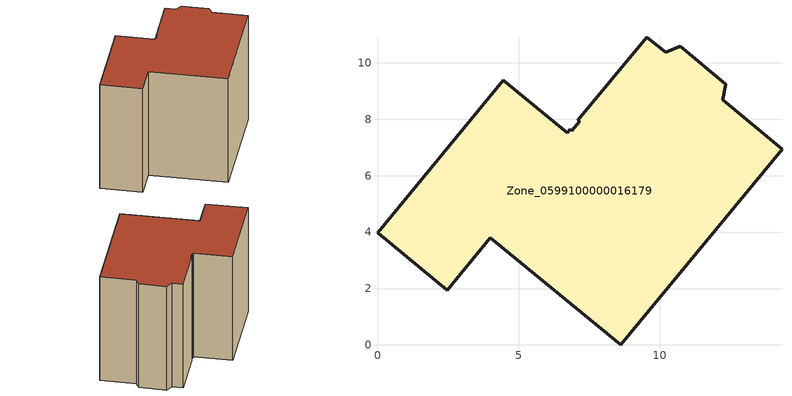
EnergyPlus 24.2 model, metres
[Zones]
Zone_0599100000016179
 floor ground (C_G): 6.88,7.59 7.17,7.93 7.1,7.96 9.53,10.91 10.21,10.37 10.73,10.58 12.33,9.23 12.23,8.68 14.33,6.94 8.61,0 4,3.8 2.47,1.94 0,3.97 4.45,9.37 6.73,7.51 6.83,7.64 z0
 wall outside (C_F): 4.45,9.37 0,3.97 2.47,1.94 4,3.8 8.61,0 14.33,6.94 12.23,8.68 12.33,9.23 10.73,10.58 10.21,10.37 9.53,10.91 7.1,7.96 7.17,7.93 6.88,7.59 6.83,7.64 6.73,7.51 4.45,9.37 z0:8.92
 roof outside (C_R): 7.17,7.93 6.88,7.59 6.83,7.64 6.73,7.51 4.45,9.37 0,3.97 2.47,1.94 4,3.8 8.61,0 14.33,6.94 12.23,8.68 12.33,9.23 10.73,10.58 10.21,10.37 9.53,10.91 7.1,7.96 z8.92
[BUILDING]
Pand.0599100000016179: North Axis=0; Terrain=City; Loads Convergence Tolerance Value=0.04; Temperature Convergence Tolerance Value=0.4; Solar Distribution=FullExterior; Maximum Number of Warmup Days=25; Minimum Number of Warmup Days=1
[Site:Location]
Rotterdam.The.Hague.AP_ZH_NLD Design_Conditions: Latitude=51.96; Longitude=4.45; Time Zone=1; Elevation=-4.5
[SITE:GROUNDTEMPERATURE:BUILDINGSURFACE]
18, 18, 18, 18, 18, 18, 18, 18, 18, 18, 18, 18
[MATERIAL] Thermal Absorptance=0.9; Solar Absorptance=0.7; Visible Absorptance=0.7
Name | Roughness | Thickness | Conductivity | Density | Specific Heat
G.TC.1946-1964 | MediumSmooth | 0.15 | 1 | 540 | 1210
F.TC.1946-1964 | Rough | 0.3 | 0.857143 | 1920 | 840
R.TC.1946-1964 | MediumRough | 0.2 | 0.235294 | 1500 | 1000
[CONSTRUCTION]
C_G: G.TC.1946-1964
C_F: F.TC.1946-1964
C_R: R.TC.1946-1964
[ZONE]
Zone_0599100000016179: Type=1; Multiplier=1; Ceiling Height=Autocalculate; Volume=Autocalculate; Floor Area=autocalculate; Part of Total Floor Area=Yes
[ZONEINFILTRATION:DESIGNFLOWRATE]
Infil_Zone_0599100000016179: Zone or ZoneList or Space or SpaceList=Zone_0599100000016179; Schedule=AlwaysOn; Design Flow Rate Calculation Method=Flow/Area; Flow Rate per Floor Area=0.003; Constant Term Coefficient=1; Temperature Term Coefficient=0; Velocity Term Coefficient=0; Velocity Squared Term Coefficient=0
[HVACTEMPLATE:ZONE:IDEALLOADSAIRSYSTEM]
Zone_0599100000016179: Maximum Heating Supply Air Temperature=50; Minimum Cooling Supply Air Temperature=13; Maximum Heating Supply Air Humidity Ratio=0.0156; Minimum Cooling Supply Air Humidity Ratio=0.0077; Heating Limit=NoLimit; Cooling Limit=NoLimit; Dehumidification Control Type=ConstantSensibleHeatRatio; Cooling Sensible Heat Ratio=0.7; Dehumidification Setpoint=60; Humidification Control Type=None; Humidification Setpoint=30; Outdoor Air Method=None; Outdoor Air Flow Rate per Person=0.00944; Outdoor Air Flow Rate per Zone Floor Area=0; Outdoor Air Flow Rate per Zone=0; Demand Controlled Ventilation Type=None; Outdoor Air Economizer Type=NoEconomizer; Heat Recovery Type=None; Sensible Heat Recovery Effectiveness=0.7; Latent Heat Recovery Effectiveness=0.65
[ZONECONTROL:THERMOSTAT]
ThermostatControl_Zone_0599100000016179: Zone or ZoneList=Zone_0599100000016179; Control Type Schedule=DualSetpointControlType; Control 1=Thermostat_Zone_0599100000016179; Temperature Difference Between Cutout And Setpoint=0
[THERMOSTATSETPOINT:DUALSETPOINT]
Thermostat_Zone_0599100000016179: Heating Setpoint Temperature Schedule=HeatingSetpoint_Zone_0599100000016179; Cooling Setpoint Temperature Schedule=CoolingSetpoint_Zone_0599100000016179
[SCHEDULE:COMPACT]
HeatingSetpoint_Zone_0599100000016179: Through: 12/31, For: AllDays, Until: 24:00, 21
CoolingSetpoint_Zone_0599100000016179: Through: 12/31, For: AllDays, Until: 24:00, 24
DualSetpointControlType: Through: 12/31, For: AllDays, Until: 24:00, 4
AlwaysOn: Through: 12/31, For: AllDays, Until: 24:00, 1
